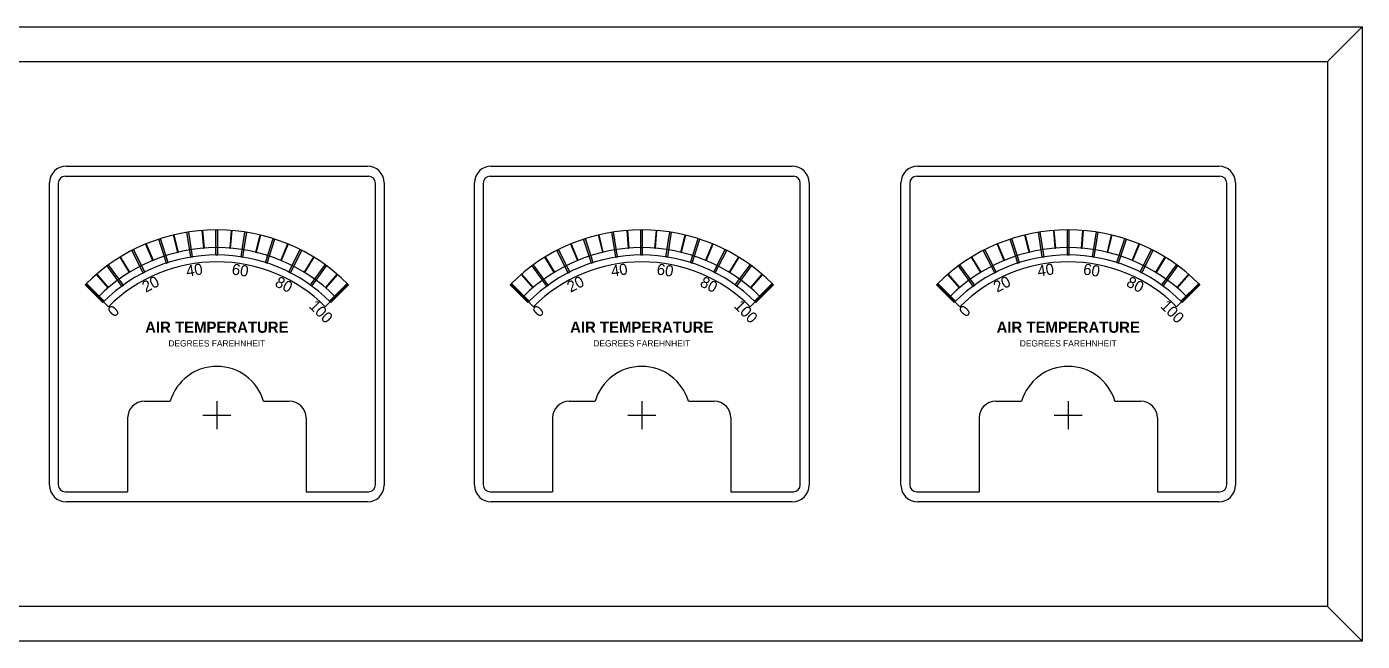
# Model space of a CAD drawing. Header units: inches. Extents: x 0.6 to 17, y 3.1 to 22.4.
# Drawn here: x 7.43 to 17.01, y 16.28 to 20.69 of the extents above; entities that cross this region are included whole.
import ezdxf

# ---------------------------------------------------------------- set-up
doc = ezdxf.new("R2010")
doc.units = ezdxf.units.IN
doc.header["$MEASUREMENT"] = 0
doc.styles.get("Standard").update_dxf_attribs({"font": 'arial.ttf'})

msp = doc.modelspace()

# ---------------------------------------------------------------- hatches: boundary and pattern name
h = msp.add_hatch(color=256)
h.paths.add_polyline_path([(8.42528, 19.04711), (8.38578, 19.16867), (8.37978, 19.16672), (8.41927, 19.04518, -0.0013126)])
h.paths.add_polyline_path([(8.4414, 18.99749), (8.42528, 19.04711, 0.0013126), (8.41927, 19.04518), (8.4354, 18.99554)])
h.paths.add_polyline_path([(8.4354, 18.99554), (8.37978, 19.16672), (8.37377, 19.16477), (8.42939, 18.99359)])
for points in [[(8.51232, 19.07133), (8.48249, 19.1956), (8.47808, 19.19454), (8.50792, 19.07027)], [(8.6987, 19.1005), (8.68867, 19.2279), (8.68415, 19.22755), (8.69418, 19.10014)], [(8.88734, 19.10015), (8.89737, 19.22756), (8.89285, 19.22791), (8.88282, 19.1005)], [(9.07361, 19.07029), (9.10344, 19.19456), (9.09904, 19.19562), (9.0692, 19.07135)], [(11.56132, 19.07133), (11.53149, 19.1956), (11.52708, 19.19454), (11.55692, 19.07027)], [(11.7477, 19.1005), (11.73767, 19.2279), (11.73315, 19.22755), (11.74318, 19.10014)], [(11.93634, 19.10015), (11.94637, 19.22756), (11.94185, 19.22791), (11.93182, 19.1005)], [(12.12261, 19.07029), (12.15244, 19.19456), (12.14804, 19.19562), (12.1182, 19.07135)], [(14.62132, 19.07133), (14.59149, 19.1956), (14.58708, 19.19454), (14.61692, 19.07027)], [(14.8077, 19.1005), (14.79767, 19.2279), (14.79315, 19.22755), (14.80318, 19.10014)], [(14.99634, 19.10015), (15.00637, 19.22756), (15.00185, 19.22791), (14.99182, 19.1005)], [(15.18261, 19.07029), (15.21244, 19.19456), (15.20804, 19.19562), (15.1782, 19.07135)], [(8.33281, 19.01337), (8.2839, 19.13144), (8.27971, 19.12971), (8.32862, 19.01163)], [(9.25291, 19.01167), (9.30182, 19.12974), (9.29763, 19.13148), (9.24872, 19.0134)], [(11.38181, 19.01337), (11.3329, 19.13144), (11.32871, 19.12971), (11.37762, 19.01163)], [(12.30191, 19.01167), (12.35082, 19.12974), (12.34663, 19.13148), (12.29772, 19.0134)], [(14.44181, 19.01337), (14.3929, 19.13144), (14.38871, 19.12971), (14.43762, 19.01163)], [(15.36191, 19.01167), (15.41082, 19.12974), (15.40663, 19.13148), (15.35772, 19.0134)], [(8.16457, 18.92803), (8.09779, 19.037), (8.09392, 19.03463), (8.1607, 18.92567)], [(9.42084, 18.92572), (9.48761, 19.03468), (9.48375, 19.03705), (9.41697, 18.92808)], [(11.21357, 18.92803), (11.14679, 19.037), (11.14292, 19.03463), (11.2097, 18.92567)], [(12.46984, 18.92572), (12.53661, 19.03468), (12.53275, 19.03705), (12.46597, 18.92808)], [(14.27357, 18.92803), (14.20679, 19.037), (14.20292, 19.03463), (14.2697, 18.92567)], [(15.52984, 18.92572), (15.59661, 19.03468), (15.59275, 19.03705), (15.52597, 18.92808)], [(8.01175, 18.81743), (7.92874, 18.91462), (7.9253, 18.91167), (8.0083, 18.81449)], [(9.57325, 18.81455), (9.65625, 18.91173), (9.6528, 18.91468), (9.5698, 18.8175)], [(11.06075, 18.81743), (10.97774, 18.91462), (10.9743, 18.91167), (11.0573, 18.81449)], [(12.62225, 18.81455), (12.70525, 18.91173), (12.7018, 18.91468), (12.6188, 18.8175)], [(14.12075, 18.81743), (14.03774, 18.91462), (14.0343, 18.91167), (14.1173, 18.81449)], [(15.68225, 18.81455), (15.76525, 18.91173), (15.7618, 18.91468), (15.6788, 18.8175)]]:
    msp.add_hatch(color=256).paths.add_polyline_path(points)
h = msp.add_hatch(color=256)
h.paths.add_polyline_path([(8.60894, 19.09019), (8.58894, 19.21644), (8.58271, 19.21545), (8.6027, 19.08922, -0.0013126)])
h.paths.add_polyline_path([(8.6171, 19.03866), (8.60894, 19.09019, 0.0013126), (8.6027, 19.08922), (8.61086, 19.03767)])
h.paths.add_polyline_path([(8.61086, 19.03767), (8.58271, 19.21545), (8.57647, 19.21446), (8.60463, 19.03669)])
h = msp.add_hatch(color=256)
h.paths.add_polyline_path([(8.79707, 19.10401), (8.79707, 19.23183), (8.79076, 19.23183), (8.79076, 19.10403, -0.0013126)])
h.paths.add_polyline_path([(8.79707, 19.05184), (8.79707, 19.10401, 0.0013126), (8.79076, 19.10403), (8.79076, 19.05184)])
h.paths.add_polyline_path([(8.79076, 19.05184), (8.79076, 19.23183), (8.78445, 19.23183), (8.78445, 19.05184)])
h = msp.add_hatch(color=256)
h.paths.add_polyline_path([(8.98506, 19.08823), (9.00505, 19.21448), (8.99882, 19.21547), (8.97882, 19.08924, -0.0013126)])
h.paths.add_polyline_path([(8.97689, 19.0367), (8.98506, 19.08823, 0.0013126), (8.97882, 19.08924), (8.97066, 19.03769)])
h.paths.add_polyline_path([(8.97066, 19.03769), (8.99882, 19.21547), (8.99258, 19.21645), (8.96443, 19.03868)])
h = msp.add_hatch(color=256)
h.paths.add_polyline_path([(9.16826, 19.04324), (9.20775, 19.1648), (9.20175, 19.16675), (9.16226, 19.04521, -0.0013126)])
h.paths.add_polyline_path([(9.15213, 18.99362), (9.16826, 19.04324, 0.0013126), (9.16226, 19.04521), (9.14613, 18.99557)])
h.paths.add_polyline_path([(9.14613, 18.99557), (9.20175, 19.16675), (9.19575, 19.1687), (9.14013, 18.99752)])
h = msp.add_hatch(color=256)
h.paths.add_polyline_path([(11.47428, 19.04711), (11.43478, 19.16867), (11.42878, 19.16672), (11.46827, 19.04518, -0.0013126)])
h.paths.add_polyline_path([(11.4904, 18.99749), (11.47428, 19.04711, 0.0013126), (11.46827, 19.04518), (11.4844, 18.99554)])
h.paths.add_polyline_path([(11.4844, 18.99554), (11.42878, 19.16672), (11.42277, 19.16477), (11.47839, 18.99359)])
h = msp.add_hatch(color=256)
h.paths.add_polyline_path([(11.65794, 19.09019), (11.63794, 19.21644), (11.63171, 19.21545), (11.6517, 19.08922, -0.0013126)])
h.paths.add_polyline_path([(11.6661, 19.03866), (11.65794, 19.09019, 0.0013126), (11.6517, 19.08922), (11.65986, 19.03767)])
h.paths.add_polyline_path([(11.65986, 19.03767), (11.63171, 19.21545), (11.62547, 19.21446), (11.65363, 19.03669)])
h = msp.add_hatch(color=256)
h.paths.add_polyline_path([(11.84607, 19.10401), (11.84607, 19.23183), (11.83976, 19.23183), (11.83976, 19.10403, -0.0013126)])
h.paths.add_polyline_path([(11.84607, 19.05184), (11.84607, 19.10401, 0.0013126), (11.83976, 19.10403), (11.83976, 19.05184)])
h.paths.add_polyline_path([(11.83976, 19.05184), (11.83976, 19.23183), (11.83345, 19.23183), (11.83345, 19.05184)])
h = msp.add_hatch(color=256)
h.paths.add_polyline_path([(12.03406, 19.08823), (12.05405, 19.21448), (12.04782, 19.21547), (12.02782, 19.08924, -0.0013126)])
h.paths.add_polyline_path([(12.02589, 19.0367), (12.03406, 19.08823, 0.0013126), (12.02782, 19.08924), (12.01966, 19.03769)])
h.paths.add_polyline_path([(12.01966, 19.03769), (12.04782, 19.21547), (12.04158, 19.21645), (12.01343, 19.03868)])
h = msp.add_hatch(color=256)
h.paths.add_polyline_path([(12.21726, 19.04324), (12.25675, 19.1648), (12.25075, 19.16675), (12.21126, 19.04521, -0.0013126)])
h.paths.add_polyline_path([(12.20113, 18.99362), (12.21726, 19.04324, 0.0013126), (12.21126, 19.04521), (12.19513, 18.99557)])
h.paths.add_polyline_path([(12.19513, 18.99557), (12.25075, 19.16675), (12.24475, 19.1687), (12.18913, 18.99752)])
h = msp.add_hatch(color=256)
h.paths.add_polyline_path([(14.53428, 19.04711), (14.49478, 19.16867), (14.48878, 19.16672), (14.52827, 19.04518, -0.0013126)])
h.paths.add_polyline_path([(14.5504, 18.99749), (14.53428, 19.04711, 0.0013126), (14.52827, 19.04518), (14.5444, 18.99554)])
h.paths.add_polyline_path([(14.5444, 18.99554), (14.48878, 19.16672), (14.48277, 19.16477), (14.53839, 18.99359)])
h = msp.add_hatch(color=256)
h.paths.add_polyline_path([(14.71794, 19.09019), (14.69794, 19.21644), (14.69171, 19.21545), (14.7117, 19.08922, -0.0013126)])
h.paths.add_polyline_path([(14.7261, 19.03866), (14.71794, 19.09019, 0.0013126), (14.7117, 19.08922), (14.71986, 19.03767)])
h.paths.add_polyline_path([(14.71986, 19.03767), (14.69171, 19.21545), (14.68547, 19.21446), (14.71363, 19.03669)])
h = msp.add_hatch(color=256)
h.paths.add_polyline_path([(14.90607, 19.10401), (14.90607, 19.23183), (14.89976, 19.23183), (14.89976, 19.10403, -0.0013126)])
h.paths.add_polyline_path([(14.90607, 19.05184), (14.90607, 19.10401, 0.0013126), (14.89976, 19.10403), (14.89976, 19.05184)])
h.paths.add_polyline_path([(14.89976, 19.05184), (14.89976, 19.23183), (14.89345, 19.23183), (14.89345, 19.05184)])
h = msp.add_hatch(color=256)
h.paths.add_polyline_path([(15.09406, 19.08823), (15.11405, 19.21448), (15.10782, 19.21547), (15.08782, 19.08924, -0.0013126)])
h.paths.add_polyline_path([(15.08589, 19.0367), (15.09406, 19.08823, 0.0013126), (15.08782, 19.08924), (15.07966, 19.03769)])
h.paths.add_polyline_path([(15.07966, 19.03769), (15.10782, 19.21547), (15.10158, 19.21645), (15.07343, 19.03868)])
h = msp.add_hatch(color=256)
h.paths.add_polyline_path([(15.27726, 19.04324), (15.31675, 19.1648), (15.31075, 19.16675), (15.27126, 19.04521, -0.0013126)])
h.paths.add_polyline_path([(15.26113, 18.99362), (15.27726, 19.04324, 0.0013126), (15.27126, 19.04521), (15.25513, 18.99557)])
h.paths.add_polyline_path([(15.25513, 18.99557), (15.31075, 19.16675), (15.30475, 19.1687), (15.24913, 18.99752)])
h = msp.add_hatch(color=256)
h.paths.add_polyline_path([(8.25062, 18.97583), (8.19259, 19.08972), (8.18697, 19.08685), (8.24499, 18.97298, -0.0013126)])
h.paths.add_polyline_path([(8.27431, 18.92934), (8.25062, 18.97583, 0.0013126), (8.24499, 18.97298), (8.26868, 18.92648)])
h.paths.add_polyline_path([(8.26868, 18.92648), (8.18697, 19.08685), (8.18134, 19.08399), (8.26306, 18.92361)])
h = msp.add_hatch(color=256)
h.paths.add_polyline_path([(9.34216, 18.97014), (9.40019, 19.08403), (9.39457, 19.0869), (9.33655, 18.97302, -0.0013126)])
h.paths.add_polyline_path([(9.31848, 18.92365), (9.34216, 18.97014, 0.0013126), (9.33655, 18.97302), (9.31285, 18.92652)])
h.paths.add_polyline_path([(9.31285, 18.92652), (9.39457, 19.0869), (9.38894, 19.08976), (9.30723, 18.92939)])
h = msp.add_hatch(color=256)
h.paths.add_polyline_path([(11.29962, 18.97583), (11.24159, 19.08972), (11.23597, 19.08685), (11.29399, 18.97298, -0.0013126)])
h.paths.add_polyline_path([(11.32331, 18.92934), (11.29962, 18.97583, 0.0013126), (11.29399, 18.97298), (11.31768, 18.92648)])
h.paths.add_polyline_path([(11.31768, 18.92648), (11.23597, 19.08685), (11.23034, 19.08399), (11.31206, 18.92361)])
h = msp.add_hatch(color=256)
h.paths.add_polyline_path([(12.39116, 18.97014), (12.44919, 19.08403), (12.44357, 19.0869), (12.38555, 18.97302, -0.0013126)])
h.paths.add_polyline_path([(12.36748, 18.92365), (12.39116, 18.97014, 0.0013126), (12.38555, 18.97302), (12.36185, 18.92652)])
h.paths.add_polyline_path([(12.36185, 18.92652), (12.44357, 19.0869), (12.43794, 19.08976), (12.35623, 18.92939)])
h = msp.add_hatch(color=256)
h.paths.add_polyline_path([(14.35962, 18.97583), (14.30159, 19.08972), (14.29597, 19.08685), (14.35399, 18.97298, -0.0013126)])
h.paths.add_polyline_path([(14.38331, 18.92934), (14.35962, 18.97583, 0.0013126), (14.35399, 18.97298), (14.37768, 18.92648)])
h.paths.add_polyline_path([(14.37768, 18.92648), (14.29597, 19.08685), (14.29034, 19.08399), (14.37206, 18.92361)])
h = msp.add_hatch(color=256)
h.paths.add_polyline_path([(15.45116, 18.97014), (15.50919, 19.08403), (15.50357, 19.0869), (15.44555, 18.97302, -0.0013126)])
h.paths.add_polyline_path([(15.42748, 18.92365), (15.45116, 18.97014, 0.0013126), (15.44555, 18.97302), (15.42185, 18.92652)])
h.paths.add_polyline_path([(15.42185, 18.92652), (15.50357, 19.0869), (15.49794, 19.08976), (15.41623, 18.92939)])
h = msp.add_hatch(color=256)
h.paths.add_polyline_path([(8.08926, 18.8781), (8.01413, 18.98151), (8.00903, 18.9778), (8.08415, 18.87441, -0.0013126)])
h.paths.add_polyline_path([(8.11993, 18.83589), (8.08926, 18.8781, 0.0013126), (8.08415, 18.87441), (8.11482, 18.83218)])
h.paths.add_polyline_path([(8.11482, 18.83218), (8.00903, 18.9778), (8.00392, 18.97409), (8.10972, 18.82847)])
h = msp.add_hatch(color=256)
h.paths.add_polyline_path([(9.50249, 18.87074), (9.57762, 18.97415), (9.57251, 18.97786), (9.49739, 18.87446, -0.0013126)])
h.paths.add_polyline_path([(9.47182, 18.82853), (9.50249, 18.87074, 0.0013126), (9.49739, 18.87446), (9.46672, 18.83224)])
h.paths.add_polyline_path([(9.46672, 18.83224), (9.57251, 18.97786), (9.56741, 18.98157), (9.46161, 18.83595)])
h = msp.add_hatch(color=256)
h.paths.add_polyline_path([(11.13826, 18.8781), (11.06313, 18.98151), (11.05803, 18.9778), (11.13315, 18.87441, -0.0013126)])
h.paths.add_polyline_path([(11.16893, 18.83589), (11.13826, 18.8781, 0.0013126), (11.13315, 18.87441), (11.16382, 18.83218)])
h.paths.add_polyline_path([(11.16382, 18.83218), (11.05803, 18.9778), (11.05292, 18.97409), (11.15872, 18.82847)])
h = msp.add_hatch(color=256)
h.paths.add_polyline_path([(12.55149, 18.87074), (12.62662, 18.97415), (12.62151, 18.97786), (12.54639, 18.87446, -0.0013126)])
h.paths.add_polyline_path([(12.52082, 18.82853), (12.55149, 18.87074, 0.0013126), (12.54639, 18.87446), (12.51572, 18.83224)])
h.paths.add_polyline_path([(12.51572, 18.83224), (12.62151, 18.97786), (12.61641, 18.98157), (12.51061, 18.83595)])
h = msp.add_hatch(color=256)
h.paths.add_polyline_path([(14.19826, 18.8781), (14.12313, 18.98151), (14.11803, 18.9778), (14.19315, 18.87441, -0.0013126)])
h.paths.add_polyline_path([(14.22893, 18.83589), (14.19826, 18.8781, 0.0013126), (14.19315, 18.87441), (14.22382, 18.83218)])
h.paths.add_polyline_path([(14.22382, 18.83218), (14.11803, 18.9778), (14.11292, 18.97409), (14.21872, 18.82847)])
h = msp.add_hatch(color=256)
h.paths.add_polyline_path([(15.61149, 18.87074), (15.68662, 18.97415), (15.68151, 18.97786), (15.60639, 18.87446, -0.0013126)])
h.paths.add_polyline_path([(15.58082, 18.82853), (15.61149, 18.87074, 0.0013126), (15.60639, 18.87446), (15.57572, 18.83224)])
h.paths.add_polyline_path([(15.57572, 18.83224), (15.68151, 18.97786), (15.67641, 18.98157), (15.57061, 18.83595)])
h = msp.add_hatch(color=256)
h.paths.add_polyline_path([(7.94518, 18.75634), (7.8548, 18.84672), (7.85034, 18.84226), (7.94071, 18.75189, -0.0013126)])
h.paths.add_polyline_path([(7.98207, 18.71945), (7.94518, 18.75634, 0.0013126), (7.94071, 18.75189), (7.97761, 18.71498)])
h.paths.add_polyline_path([(7.97761, 18.71498), (7.85034, 18.84226), (7.84587, 18.83779), (7.97315, 18.71052)])
h = msp.add_hatch(color=256)
h.paths.add_polyline_path([(9.6453, 18.74748), (9.73568, 18.83786), (9.73121, 18.84232), (9.64085, 18.75195, -0.0013126)])
h.paths.add_polyline_path([(9.6084, 18.71059), (9.6453, 18.74748, 0.0013126), (9.64085, 18.75195), (9.60394, 18.71505)])
h.paths.add_polyline_path([(9.60394, 18.71505), (9.73121, 18.84232), (9.72675, 18.84679), (9.59948, 18.71951)])
h = msp.add_hatch(color=256)
h.paths.add_polyline_path([(10.99418, 18.75634), (10.9038, 18.84672), (10.89934, 18.84226), (10.98971, 18.75189, -0.0013126)])
h.paths.add_polyline_path([(11.03107, 18.71945), (10.99418, 18.75634, 0.0013126), (10.98971, 18.75189), (11.02661, 18.71498)])
h.paths.add_polyline_path([(11.02661, 18.71498), (10.89934, 18.84226), (10.89487, 18.83779), (11.02215, 18.71052)])
h = msp.add_hatch(color=256)
h.paths.add_polyline_path([(12.6943, 18.74748), (12.78468, 18.83786), (12.78021, 18.84232), (12.68985, 18.75195, -0.0013126)])
h.paths.add_polyline_path([(12.6574, 18.71059), (12.6943, 18.74748, 0.0013126), (12.68985, 18.75195), (12.65294, 18.71505)])
h.paths.add_polyline_path([(12.65294, 18.71505), (12.78021, 18.84232), (12.77575, 18.84679), (12.64848, 18.71951)])
h = msp.add_hatch(color=256)
h.paths.add_polyline_path([(14.05418, 18.75634), (13.9638, 18.84672), (13.95934, 18.84226), (14.04971, 18.75189, -0.0013126)])
h.paths.add_polyline_path([(14.09107, 18.71945), (14.05418, 18.75634, 0.0013126), (14.04971, 18.75189), (14.08661, 18.71498)])
h.paths.add_polyline_path([(14.08661, 18.71498), (13.95934, 18.84226), (13.95487, 18.83779), (14.08215, 18.71052)])
h = msp.add_hatch(color=256)
h.paths.add_polyline_path([(15.7543, 18.74748), (15.84468, 18.83786), (15.84021, 18.84232), (15.74985, 18.75195, -0.0013126)])
h.paths.add_polyline_path([(15.7174, 18.71059), (15.7543, 18.74748, 0.0013126), (15.74985, 18.75195), (15.71294, 18.71505)])
h.paths.add_polyline_path([(15.71294, 18.71505), (15.84021, 18.84232), (15.83575, 18.84679), (15.70848, 18.71951)])

# ---------------------------------------------------------------- linework, layer by layer
for p, q in [((0.57179, 20.68931), (17.00979, 20.68931)), ((16.75979, 20.43931), (17.00979, 20.68931)), ((17.00979, 20.68931), (17.00979, 16.27931)), ((17.00979, 20.68931), (17.00979, 16.27931)), ((0.82179, 20.43931), (16.75979, 20.43931)), ((16.75979, 20.43931), (16.75979, 16.52931)), ((7.71079, 19.68931), (9.87079, 19.68931)), ((10.75979, 19.68931), (12.91979, 19.68931)), ((13.81979, 19.68931), (15.97979, 19.68931)), ((7.59079, 17.39931), (7.59079, 19.56931)), ((7.65329, 19.56681), (7.65329, 17.40181)), ((7.70329, 19.61681), (9.87829, 19.61681)), ((9.92829, 17.40181), (9.92829, 19.56681)), ((9.99079, 19.56931), (9.99079, 17.39931)), ((10.63979, 17.39931), (10.63979, 19.56931)), ((10.70229, 19.56681), (10.70229, 17.40181)), ((10.75229, 19.61681), (12.92729, 19.61681)), ((12.97729, 17.40181), (12.97729, 19.56681)), ((13.03979, 19.56931), (13.03979, 17.39931)), ((13.69979, 17.39931), (13.69979, 19.56931)), ((13.76229, 19.56681), (13.76229, 17.40181)), ((13.81229, 19.61681), (15.98729, 19.61681)), ((16.03729, 17.40181), (16.03729, 19.56681)), ((16.09979, 19.56931), (16.09979, 17.39931)), ((8.37377, 19.16477), (8.38578, 19.16867)), ((8.4414, 18.99749), (8.38578, 19.16867)), ((8.47808, 19.19454), (8.48249, 19.1956)), ((8.47808, 19.19454), (8.50792, 19.07027)), ((8.48249, 19.1956), (8.51232, 19.07133)), ((8.57647, 19.21446), (8.58894, 19.21644)), ((8.60463, 19.03669), (8.57647, 19.21446)), ((8.6171, 19.03866), (8.58894, 19.21644)), ((8.68415, 19.22755), (8.68867, 19.2279)), ((8.68415, 19.22755), (8.69418, 19.10014)), ((8.68867, 19.2279), (8.6987, 19.1005)), ((8.78445, 19.23183), (8.79707, 19.23183)), ((8.78445, 19.05184), (8.78445, 19.23183)), ((8.79707, 19.05184), (8.79707, 19.23183)), ((8.89285, 19.22791), (8.88282, 19.1005)), ((8.89737, 19.22756), (8.88734, 19.10015)), ((8.89285, 19.22791), (8.89737, 19.22756)), ((8.96443, 19.03868), (8.99258, 19.21645)), ((8.97689, 19.0367), (9.00505, 19.21448)), ((8.99258, 19.21645), (9.00505, 19.21448)), ((9.09904, 19.19562), (9.0692, 19.07135)), ((9.10344, 19.19456), (9.07361, 19.07029)), ((9.09904, 19.19562), (9.10344, 19.19456)), ((9.14013, 18.99752), (9.19575, 19.1687)), ((9.19575, 19.1687), (9.20775, 19.1648)), ((11.42277, 19.16477), (11.43478, 19.16867)), ((11.4904, 18.99749), (11.43478, 19.16867)), ((11.52708, 19.19454), (11.53149, 19.1956)), ((11.52708, 19.19454), (11.55692, 19.07027)), ((11.53149, 19.1956), (11.56132, 19.07133)), ((11.62547, 19.21446), (11.63794, 19.21644)), ((11.65363, 19.03669), (11.62547, 19.21446)), ((11.6661, 19.03866), (11.63794, 19.21644)), ((11.73315, 19.22755), (11.73767, 19.2279)), ((11.73315, 19.22755), (11.74318, 19.10014)), ((11.73767, 19.2279), (11.7477, 19.1005)), ((11.83345, 19.23183), (11.84607, 19.23183)), ((11.83345, 19.05184), (11.83345, 19.23183)), ((11.84607, 19.05184), (11.84607, 19.23183)), ((11.94185, 19.22791), (11.93182, 19.1005)), ((11.94637, 19.22756), (11.93634, 19.10015)), ((11.94185, 19.22791), (11.94637, 19.22756)), ((12.01343, 19.03868), (12.04158, 19.21645)), ((12.02589, 19.0367), (12.05405, 19.21448)), ((12.04158, 19.21645), (12.05405, 19.21448)), ((12.14804, 19.19562), (12.1182, 19.07135)), ((12.15244, 19.19456), (12.12261, 19.07029)), ((12.14804, 19.19562), (12.15244, 19.19456)), ((12.18913, 18.99752), (12.24475, 19.1687)), ((12.24475, 19.1687), (12.25675, 19.1648)), ((14.48277, 19.16477), (14.49478, 19.16867)), ((14.5504, 18.99749), (14.49478, 19.16867)), ((14.58708, 19.19454), (14.59149, 19.1956)), ((14.58708, 19.19454), (14.61692, 19.07027)), ((14.59149, 19.1956), (14.62132, 19.07133)), ((14.68547, 19.21446), (14.69794, 19.21644)), ((14.71363, 19.03669), (14.68547, 19.21446)), ((14.7261, 19.03866), (14.69794, 19.21644)), ((14.79315, 19.22755), (14.79767, 19.2279)), ((14.79315, 19.22755), (14.80318, 19.10014)), ((14.79767, 19.2279), (14.8077, 19.1005)), ((14.89345, 19.23183), (14.90607, 19.23183)), ((14.89345, 19.05184), (14.89345, 19.23183)), ((14.90607, 19.05184), (14.90607, 19.23183)), ((15.00185, 19.22791), (14.99182, 19.1005)), ((15.00637, 19.22756), (14.99634, 19.10015)), ((15.00185, 19.22791), (15.00637, 19.22756)), ((15.07343, 19.03868), (15.10158, 19.21645)), ((15.08589, 19.0367), (15.11405, 19.21448)), ((15.10158, 19.21645), (15.11405, 19.21448)), ((15.20804, 19.19562), (15.1782, 19.07135)), ((15.21244, 19.19456), (15.18261, 19.07029)), ((15.20804, 19.19562), (15.21244, 19.19456)), ((15.24913, 18.99752), (15.30475, 19.1687)), ((15.30475, 19.1687), (15.31675, 19.1648)), ((8.18134, 19.08399), (8.19259, 19.08972)), ((8.26306, 18.92361), (8.18134, 19.08399)), ((8.27431, 18.92934), (8.19259, 19.08972)), ((8.27971, 19.12971), (8.2839, 19.13144)), ((8.27971, 19.12971), (8.32862, 19.01163)), ((8.2839, 19.13144), (8.33281, 19.01337)), ((8.42939, 18.99359), (8.37377, 19.16477)), ((8.50792, 19.07027), (8.51232, 19.07133)), ((8.69418, 19.10014), (8.6987, 19.1005)), ((8.88282, 19.1005), (8.88734, 19.10015)), ((9.0692, 19.07135), (9.07361, 19.07029)), ((9.15213, 18.99362), (9.20775, 19.1648)), ((9.29763, 19.13148), (9.24872, 19.0134)), ((9.30182, 19.12974), (9.25291, 19.01167)), ((9.29763, 19.13148), (9.30182, 19.12974)), ((9.30723, 18.92939), (9.38894, 19.08976)), ((9.31848, 18.92365), (9.40019, 19.08403)), ((9.38894, 19.08976), (9.40019, 19.08403)), ((11.23034, 19.08399), (11.24159, 19.08972)), ((11.31206, 18.92361), (11.23034, 19.08399)), ((11.32331, 18.92934), (11.24159, 19.08972)), ((11.32871, 19.12971), (11.3329, 19.13144)), ((11.32871, 19.12971), (11.37762, 19.01163)), ((11.3329, 19.13144), (11.38181, 19.01337)), ((11.47839, 18.99359), (11.42277, 19.16477)), ((11.55692, 19.07027), (11.56132, 19.07133)), ((11.74318, 19.10014), (11.7477, 19.1005)), ((11.93182, 19.1005), (11.93634, 19.10015)), ((12.1182, 19.07135), (12.12261, 19.07029)), ((12.20113, 18.99362), (12.25675, 19.1648)), ((12.34663, 19.13148), (12.29772, 19.0134)), ((12.35082, 19.12974), (12.30191, 19.01167)), ((12.34663, 19.13148), (12.35082, 19.12974)), ((12.35623, 18.92939), (12.43794, 19.08976)), ((12.36748, 18.92365), (12.44919, 19.08403)), ((12.43794, 19.08976), (12.44919, 19.08403)), ((14.29034, 19.08399), (14.30159, 19.08972)), ((14.37206, 18.92361), (14.29034, 19.08399)), ((14.38331, 18.92934), (14.30159, 19.08972)), ((14.38871, 19.12971), (14.3929, 19.13144)), ((14.38871, 19.12971), (14.43762, 19.01163)), ((14.3929, 19.13144), (14.44181, 19.01337)), ((14.53839, 18.99359), (14.48277, 19.16477)), ((14.61692, 19.07027), (14.62132, 19.07133)), ((14.80318, 19.10014), (14.8077, 19.1005)), ((14.99182, 19.1005), (14.99634, 19.10015)), ((15.1782, 19.07135), (15.18261, 19.07029)), ((15.26113, 18.99362), (15.31675, 19.1648)), ((15.40663, 19.13148), (15.35772, 19.0134)), ((15.41082, 19.12974), (15.36191, 19.01167)), ((15.40663, 19.13148), (15.41082, 19.12974)), ((15.41623, 18.92939), (15.49794, 19.08976)), ((15.42748, 18.92365), (15.50919, 19.08403)), ((15.49794, 19.08976), (15.50919, 19.08403)), ((8.00392, 18.97409), (8.01413, 18.98151)), ((8.11993, 18.83589), (8.01413, 18.98151)), ((8.09392, 19.03463), (8.09779, 19.037)), ((8.09392, 19.03463), (8.1607, 18.92567)), ((8.09779, 19.037), (8.16457, 18.92803)), ((8.32862, 19.01163), (8.33281, 19.01337)), ((8.42939, 18.99359), (8.4414, 18.99749)), ((8.60463, 19.03669), (8.6171, 19.03866)), ((8.78445, 19.05184), (8.79707, 19.05184)), ((8.96443, 19.03868), (8.97689, 19.0367)), ((9.14013, 18.99752), (9.15213, 18.99362)), ((9.24872, 19.0134), (9.25291, 19.01167)), ((9.48375, 19.03705), (9.41697, 18.92808)), ((9.48761, 19.03468), (9.42084, 18.92572)), ((9.46161, 18.83595), (9.56741, 18.98157)), ((9.48375, 19.03705), (9.48761, 19.03468)), ((9.56741, 18.98157), (9.57762, 18.97415)), ((11.05292, 18.97409), (11.06313, 18.98151)), ((11.16893, 18.83589), (11.06313, 18.98151)), ((11.14292, 19.03463), (11.14679, 19.037)), ((11.14292, 19.03463), (11.2097, 18.92567)), ((11.14679, 19.037), (11.21357, 18.92803)), ((11.37762, 19.01163), (11.38181, 19.01337)), ((11.47839, 18.99359), (11.4904, 18.99749)), ((11.65363, 19.03669), (11.6661, 19.03866)), ((11.83345, 19.05184), (11.84607, 19.05184)), ((12.01343, 19.03868), (12.02589, 19.0367)), ((12.18913, 18.99752), (12.20113, 18.99362)), ((12.29772, 19.0134), (12.30191, 19.01167)), ((12.53275, 19.03705), (12.46597, 18.92808)), ((12.53661, 19.03468), (12.46984, 18.92572)), ((12.51061, 18.83595), (12.61641, 18.98157)), ((12.53275, 19.03705), (12.53661, 19.03468)), ((12.61641, 18.98157), (12.62662, 18.97415)), ((14.11292, 18.97409), (14.12313, 18.98151)), ((14.22893, 18.83589), (14.12313, 18.98151)), ((14.20292, 19.03463), (14.20679, 19.037)), ((14.20292, 19.03463), (14.2697, 18.92567)), ((14.20679, 19.037), (14.27357, 18.92803)), ((14.43762, 19.01163), (14.44181, 19.01337)), ((14.53839, 18.99359), (14.5504, 18.99749)), ((14.71363, 19.03669), (14.7261, 19.03866)), ((14.89345, 19.05184), (14.90607, 19.05184)), ((15.07343, 19.03868), (15.08589, 19.0367)), ((15.24913, 18.99752), (15.26113, 18.99362)), ((15.35772, 19.0134), (15.36191, 19.01167)), ((15.59275, 19.03705), (15.52597, 18.92808)), ((15.59661, 19.03468), (15.52984, 18.92572)), ((15.57061, 18.83595), (15.67641, 18.98157)), ((15.59275, 19.03705), (15.59661, 19.03468)), ((15.67641, 18.98157), (15.68662, 18.97415)), ((7.9253, 18.91167), (7.92874, 18.91462)), ((7.9253, 18.91167), (8.0083, 18.81449)), ((7.92874, 18.91462), (8.01175, 18.81743)), ((8.10972, 18.82847), (8.00392, 18.97409)), ((8.1607, 18.92567), (8.16457, 18.92803)), ((8.26306, 18.92361), (8.27431, 18.92934)), ((9.30723, 18.92939), (9.31848, 18.92365)), ((9.41697, 18.92808), (9.42084, 18.92572)), ((9.47182, 18.82853), (9.57762, 18.97415)), ((9.6528, 18.91468), (9.5698, 18.8175)), ((9.65625, 18.91173), (9.57325, 18.81455)), ((9.6528, 18.91468), (9.65625, 18.91173)), ((10.9743, 18.91167), (10.97774, 18.91462)), ((10.9743, 18.91167), (11.0573, 18.81449)), ((10.97774, 18.91462), (11.06075, 18.81743)), ((11.15872, 18.82847), (11.05292, 18.97409)), ((11.2097, 18.92567), (11.21357, 18.92803)), ((11.31206, 18.92361), (11.32331, 18.92934)), ((12.35623, 18.92939), (12.36748, 18.92365)), ((12.46597, 18.92808), (12.46984, 18.92572)), ((12.52082, 18.82853), (12.62662, 18.97415)), ((12.7018, 18.91468), (12.6188, 18.8175)), ((12.70525, 18.91173), (12.62225, 18.81455)), ((12.7018, 18.91468), (12.70525, 18.91173)), ((14.0343, 18.91167), (14.03774, 18.91462)), ((14.0343, 18.91167), (14.1173, 18.81449)), ((14.03774, 18.91462), (14.12075, 18.81743)), ((14.21872, 18.82847), (14.11292, 18.97409)), ((14.2697, 18.92567), (14.27357, 18.92803)), ((14.37206, 18.92361), (14.38331, 18.92934)), ((15.41623, 18.92939), (15.42748, 18.92365)), ((15.52597, 18.92808), (15.52984, 18.92572)), ((15.58082, 18.82853), (15.68662, 18.97415)), ((15.7618, 18.91468), (15.6788, 18.8175)), ((15.76525, 18.91173), (15.68225, 18.81455)), ((15.7618, 18.91468), (15.76525, 18.91173)), ((7.84587, 18.83779), (7.8548, 18.84672)), ((7.97315, 18.71052), (7.84587, 18.83779)), ((7.98207, 18.71945), (7.8548, 18.84672)), ((8.0083, 18.81449), (8.01175, 18.81743)), ((8.10972, 18.82847), (8.11993, 18.83589)), ((9.46161, 18.83595), (9.47182, 18.82853)), ((9.5698, 18.8175), (9.57325, 18.81455)), ((9.59948, 18.71951), (9.72675, 18.84679)), ((9.6084, 18.71059), (9.73568, 18.83786)), ((9.72675, 18.84679), (9.73568, 18.83786)), ((10.89487, 18.83779), (10.9038, 18.84672)), ((11.02215, 18.71052), (10.89487, 18.83779)), ((11.03107, 18.71945), (10.9038, 18.84672)), ((11.0573, 18.81449), (11.06075, 18.81743)), ((11.15872, 18.82847), (11.16893, 18.83589)), ((12.51061, 18.83595), (12.52082, 18.82853)), ((12.6188, 18.8175), (12.62225, 18.81455)), ((12.64848, 18.71951), (12.77575, 18.84679)), ((12.6574, 18.71059), (12.78468, 18.83786)), ((12.77575, 18.84679), (12.78468, 18.83786)), ((13.95487, 18.83779), (13.9638, 18.84672)), ((14.08215, 18.71052), (13.95487, 18.83779)), ((14.09107, 18.71945), (13.9638, 18.84672)), ((14.1173, 18.81449), (14.12075, 18.81743)), ((14.21872, 18.82847), (14.22893, 18.83589)), ((15.57061, 18.83595), (15.58082, 18.82853)), ((15.6788, 18.8175), (15.68225, 18.81455)), ((15.70848, 18.71951), (15.83575, 18.84679)), ((15.7174, 18.71059), (15.84468, 18.83786)), ((15.83575, 18.84679), (15.84468, 18.83786)), ((7.97315, 18.71052), (7.98207, 18.71945)), ((9.59948, 18.71951), (9.6084, 18.71059)), ((11.02215, 18.71052), (11.03107, 18.71945)), ((12.64848, 18.71951), (12.6574, 18.71059)), ((14.08215, 18.71052), (14.09107, 18.71945)), ((15.70848, 18.71951), (15.7174, 18.71059)), ((8.27079, 18.00181), (8.45538, 18.00181)), ((9.1262, 18.00181), (9.31079, 18.00181)), ((11.31979, 18.00181), (11.50438, 18.00181)), ((12.1752, 18.00181), (12.35979, 18.00181)), ((14.37979, 18.00181), (14.56438, 18.00181)), ((15.2352, 18.00181), (15.41979, 18.00181)), ((8.15079, 17.88181), (8.15079, 17.35181)), ((9.43079, 17.88181), (9.43079, 17.35181)), ((11.19979, 17.88181), (11.19979, 17.35181)), ((12.47979, 17.88181), (12.47979, 17.35181)), ((14.25979, 17.88181), (14.25979, 17.35181)), ((15.53979, 17.88181), (15.53979, 17.35181)), ((7.70329, 17.35181), (8.15079, 17.35181)), ((9.43079, 17.35181), (9.87829, 17.35181)), ((10.75229, 17.35181), (11.19979, 17.35181)), ((12.47979, 17.35181), (12.92729, 17.35181)), ((13.81229, 17.35181), (14.25979, 17.35181)), ((15.53979, 17.35181), (15.98729, 17.35181)), ((9.87079, 17.27931), (7.71079, 17.27931)), ((12.91979, 17.27931), (10.75979, 17.27931)), ((15.97979, 17.27931), (13.81979, 17.27931)), ((16.75979, 16.52931), (0.82179, 16.52931)), ((16.75979, 16.52931), (17.00979, 16.27931)), ((17.00979, 16.27931), (0.57179, 16.27931))]:
    msp.add_line(p, q)
at = {"color": 250}
for p, q in [((8.79079, 18.00181), (8.79079, 17.80181)), ((11.83979, 18.00181), (11.83979, 17.80181)), ((14.89979, 18.00181), (14.89979, 17.80181)), ((8.69079, 17.90181), (8.89079, 17.90181)), ((11.73979, 17.90181), (11.93979, 17.90181)), ((14.79979, 17.90181), (14.99979, 17.90181))]:
    msp.add_line(p, q, dxfattribs=at)
for centre, radius, start, end in [((7.71079, 19.56931), 0.12, 90, 180), ((9.87079, 19.56931), 0.12, 0, 90), ((10.75979, 19.56931), 0.12, 90, 180), ((12.91979, 19.56931), 0.12, 0, 90), ((13.81979, 19.56931), 0.12, 90, 180), ((15.97979, 19.56931), 0.12, 0, 90), ((7.70329, 19.56681), 0.05, 90, 180), ((9.87829, 19.56681), 0.05, 0, 90), ((10.75229, 19.56681), 0.05, 90, 180), ((12.92729, 19.56681), 0.05, 0, 90), ((13.81229, 19.56681), 0.05, 90, 180), ((15.98729, 19.56681), 0.05, 0, 90), ((8.79079, 17.90181), 0.35, 16.60155, 163.39845), ((11.83979, 17.90181), 0.35, 16.60155, 163.39845), ((14.89979, 17.90181), 0.35, 16.60155, 163.39845), ((8.27079, 17.88181), 0.12, 90, 180), ((9.31079, 17.88181), 0.12, 0, 90), ((11.31979, 17.88181), 0.12, 90, 180), ((12.35979, 17.88181), 0.12, 0, 90), ((14.37979, 17.88181), 0.12, 90, 180), ((15.41979, 17.88181), 0.12, 0, 90), ((7.71079, 17.39931), 0.12, 180, 270), ((7.70329, 17.40181), 0.05, 180, 270), ((9.87079, 17.39931), 0.12, 270, 0), ((9.87829, 17.40181), 0.05, 270, 0), ((10.75979, 17.39931), 0.12, 180, 270), ((10.75229, 17.40181), 0.05, 180, 270), ((12.91979, 17.39931), 0.12, 270, 0), ((12.92729, 17.40181), 0.05, 270, 0), ((13.81979, 17.39931), 0.12, 180, 270), ((13.81229, 17.40181), 0.05, 180, 270), ((15.97979, 17.39931), 0.12, 270, 0), ((15.98729, 17.40181), 0.05, 270, 0)]:
    msp.add_arc(centre, radius, start, end)
at = {"layer": 'Defpoints', "color": 250}
for p, q in [((8.01297, 18.67962), (7.85034, 18.84226)), ((9.56861, 18.67962), (9.73124, 18.84226)), ((11.06197, 18.67962), (10.89934, 18.84226)), ((12.61761, 18.67962), (12.78024, 18.84226)), ((14.12197, 18.67962), (13.95934, 18.84226)), ((15.67761, 18.67962), (15.84024, 18.84226))]:
    msp.add_line(p, q, dxfattribs=at)
for centre, radius in [((8.79079, 17.90181), 1.33), ((11.83979, 17.90181), 1.33), ((14.89979, 17.90181), 1.33), ((8.79079, 17.90181), 1.2022), ((11.83979, 17.90181), 1.2022), ((14.89979, 17.90181), 1.2022), ((8.79079, 17.90181), 1.15001), ((8.79079, 17.90181), 1.1), ((11.83979, 17.90181), 1.15001), ((11.83979, 17.90181), 1.1), ((14.89979, 17.90181), 1.15001), ((14.89979, 17.90181), 1.1)]:
    msp.add_arc(centre, radius, 44.99988, 135.00012, dxfattribs=at)

# ---------------------------------------------------------------- texts
at = {"char_height": 0.08, "width": 2.275, "attachment_point": 1}
for s, insert, rotation in [('{\\pxqc;\\fCentury Gothic|b0|i0|c0|p0;40}', (7.49922, 18.8051), 9), ('{\\pxqc;\\fCentury Gothic|b0|i0|c0|p0;60}', (7.84155, 19.16001), 351), ('{\\pxqc;\\fCentury Gothic|b0|i0|c0|p0;40}', (10.54822, 18.8051), 9), ('{\\pxqc;\\fCentury Gothic|b0|i0|c0|p0;60}', (10.89055, 19.16001), 351), ('{\\pxqc;\\fCentury Gothic|b0|i0|c0|p0;40}', (13.60822, 18.8051), 9), ('{\\pxqc;\\fCentury Gothic|b0|i0|c0|p0;60}', (13.95055, 19.16001), 351), ('{\\pxqc;\\fCentury Gothic|b0|i0|c0|p0;20}', (7.28332, 18.36176), 27), ('{\\pxqc;\\fCentury Gothic|b0|i0|c0|p0;80}', (8.27681, 19.39177), 333), ('{\\pxqc;\\fCentury Gothic|b0|i0|c0|p0;20}', (10.33232, 18.36176), 27), ('{\\pxqc;\\fCentury Gothic|b0|i0|c0|p0;80}', (11.32581, 19.39177), 333), ('{\\pxqc;\\fCentury Gothic|b0|i0|c0|p0;20}', (13.39232, 18.36176), 27), ('{\\pxqc;\\fCentury Gothic|b0|i0|c0|p0;80}', (14.38581, 19.39177), 333), ('{\\pxqc;\\fCentury Gothic|b0|i0|c0|p0;0}', (7.21498, 17.87341), 45), ('{\\pxqc;\\fCentury Gothic|b0|i0|c0|p0;100}', (8.76237, 19.47768), 315), ('{\\pxqc;\\fCentury Gothic|b0|i0|c0|p0;0}', (10.26398, 17.87341), 45), ('{\\pxqc;\\fCentury Gothic|b0|i0|c0|p0;100}', (11.81137, 19.47768), 315), ('{\\pxqc;\\fCentury Gothic|b0|i0|c0|p0;0}', (13.32398, 17.87341), 45), ('{\\pxqc;\\fCentury Gothic|b0|i0|c0|p0;100}', (14.87137, 19.47768), 315)]:
    msp.add_mtext(s, dxfattribs=dict(at, insert=insert, rotation=rotation))
at = {"char_height": 0.1, "width": 2.275, "attachment_point": 1}
for insert in [(7.65329, 18.57298), (10.70229, 18.57298), (13.76229, 18.57298)]:
    msp.add_mtext('{\\pxqc;\\fCentury Gothic|b1|i0|c0|p0;\\H0.8x;AIR TEMPERATURE\\fCentury Gothic|b0|i0|c0|p0;\\P\\H0.5625x;DEGREES FAREHNHEIT}', dxfattribs=dict(at, insert=insert))

doc.saveas('drawing.dxf')
